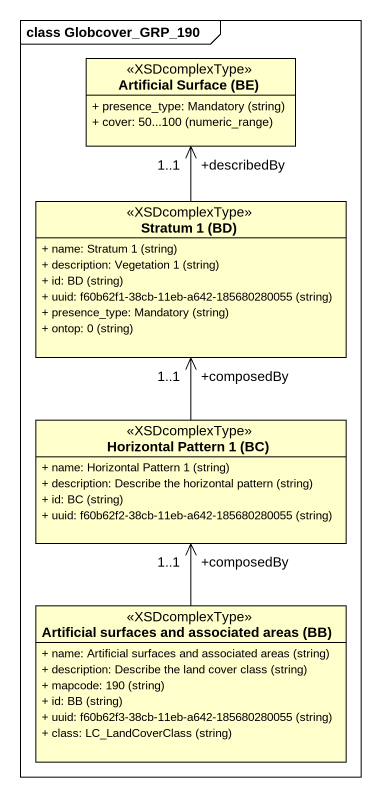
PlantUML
@startuml
mainframe class Globcover_GRP_190
hide circle
hide empty members
skinparam classAttributeIconSize 0
class "Artificial Surface (BE)" as Artificial_Surface_BE <<XSDcomplexType>> {
  {field} + presence_type: Mandatory (string)
  {field} + cover: 50...100 (numeric_range)
}
class "Stratum 1 (BD)" as Stratum_1_BD <<XSDcomplexType>> {
  {field} + name: Stratum 1 (string)
  {field} + description: Vegetation 1 (string)
  {field} + id: BD (string)
  {field} + uuid: f60b62f1-38cb-11eb-a642-185680280055 (string)
  {field} + presence_type: Mandatory (string)
  {field} + ontop: 0 (string)
}
class "Horizontal Pattern 1 (BC)" as Horizontal_Pattern_1_BC <<XSDcomplexType>> {
  {field} + name: Horizontal Pattern 1 (string)
  {field} + description: Describe the horizontal pattern (string)
  {field} + id: BC (string)
  {field} + uuid: f60b62f2-38cb-11eb-a642-185680280055 (string)
}
class "Artificial surfaces and associated areas (BB)" as Artificial_surfaces_and <<XSDcomplexType>> {
  {field} + name: Artificial surfaces and associated areas (string)
  {field} + description: Describe the land cover class (string)
  {field} + mapcode: 190 (string)
  {field} + id: BB (string)
  {field} + uuid: f60b62f3-38cb-11eb-a642-185680280055 (string)
  {field} + class: LC_LandCoverClass (string)
}
Stratum_1_BD -up-> "+describedBy\n1..1" Artificial_Surface_BE
Horizontal_Pattern_1_BC -up-> "+composedBy\n1..1" Stratum_1_BD
Artificial_surfaces_and -up-> "+composedBy\n1..1" Horizontal_Pattern_1_BC
@enduml
